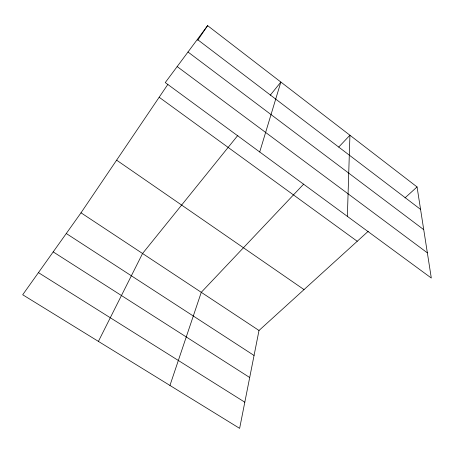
<?xml version="1.0" encoding="UTF-8"?>
<svg xmlns="http://www.w3.org/2000/svg" width="454" height="454" viewBox="0 0 454 454"><rect width="100%" height="100%" fill="white"/><g stroke="black" fill="none" stroke-linecap="round" stroke-linejoin="round"><path stroke-width="0.68" d="M347.367 216.371L349.926 135.235L338.729 147.068M368.251 231.268L259.001 330.484L239.633 428.366L22.7 294.76L81.005 212.812L167.895 84.342M259.716 151.977L280.867 82.055L270.232 95.232M169.944 385.446L201.27 292.319L303.681 184.103M98.41 341.391L142.556 253.502L237.885 135.332M197.677 40.31L207.609 25.634L417.056 186.94L431.3 278.035L165.262 82.583L207.609 25.634M404.985 197.899L417.056 186.94M38.442 272.633L244.808 402.204M53.197 251.896L249.694 377.512M66.278 233.515L254.058 355.471M81.005 212.812L259.001 330.484M116.616 160.166L304.021 289.595M159.161 97.258L357.23 241.273M177.162 66.573L427.362 252.85M187.996 52.006L423.735 229.65M197.348 39.43L420.569 209.396"/></g></svg>
